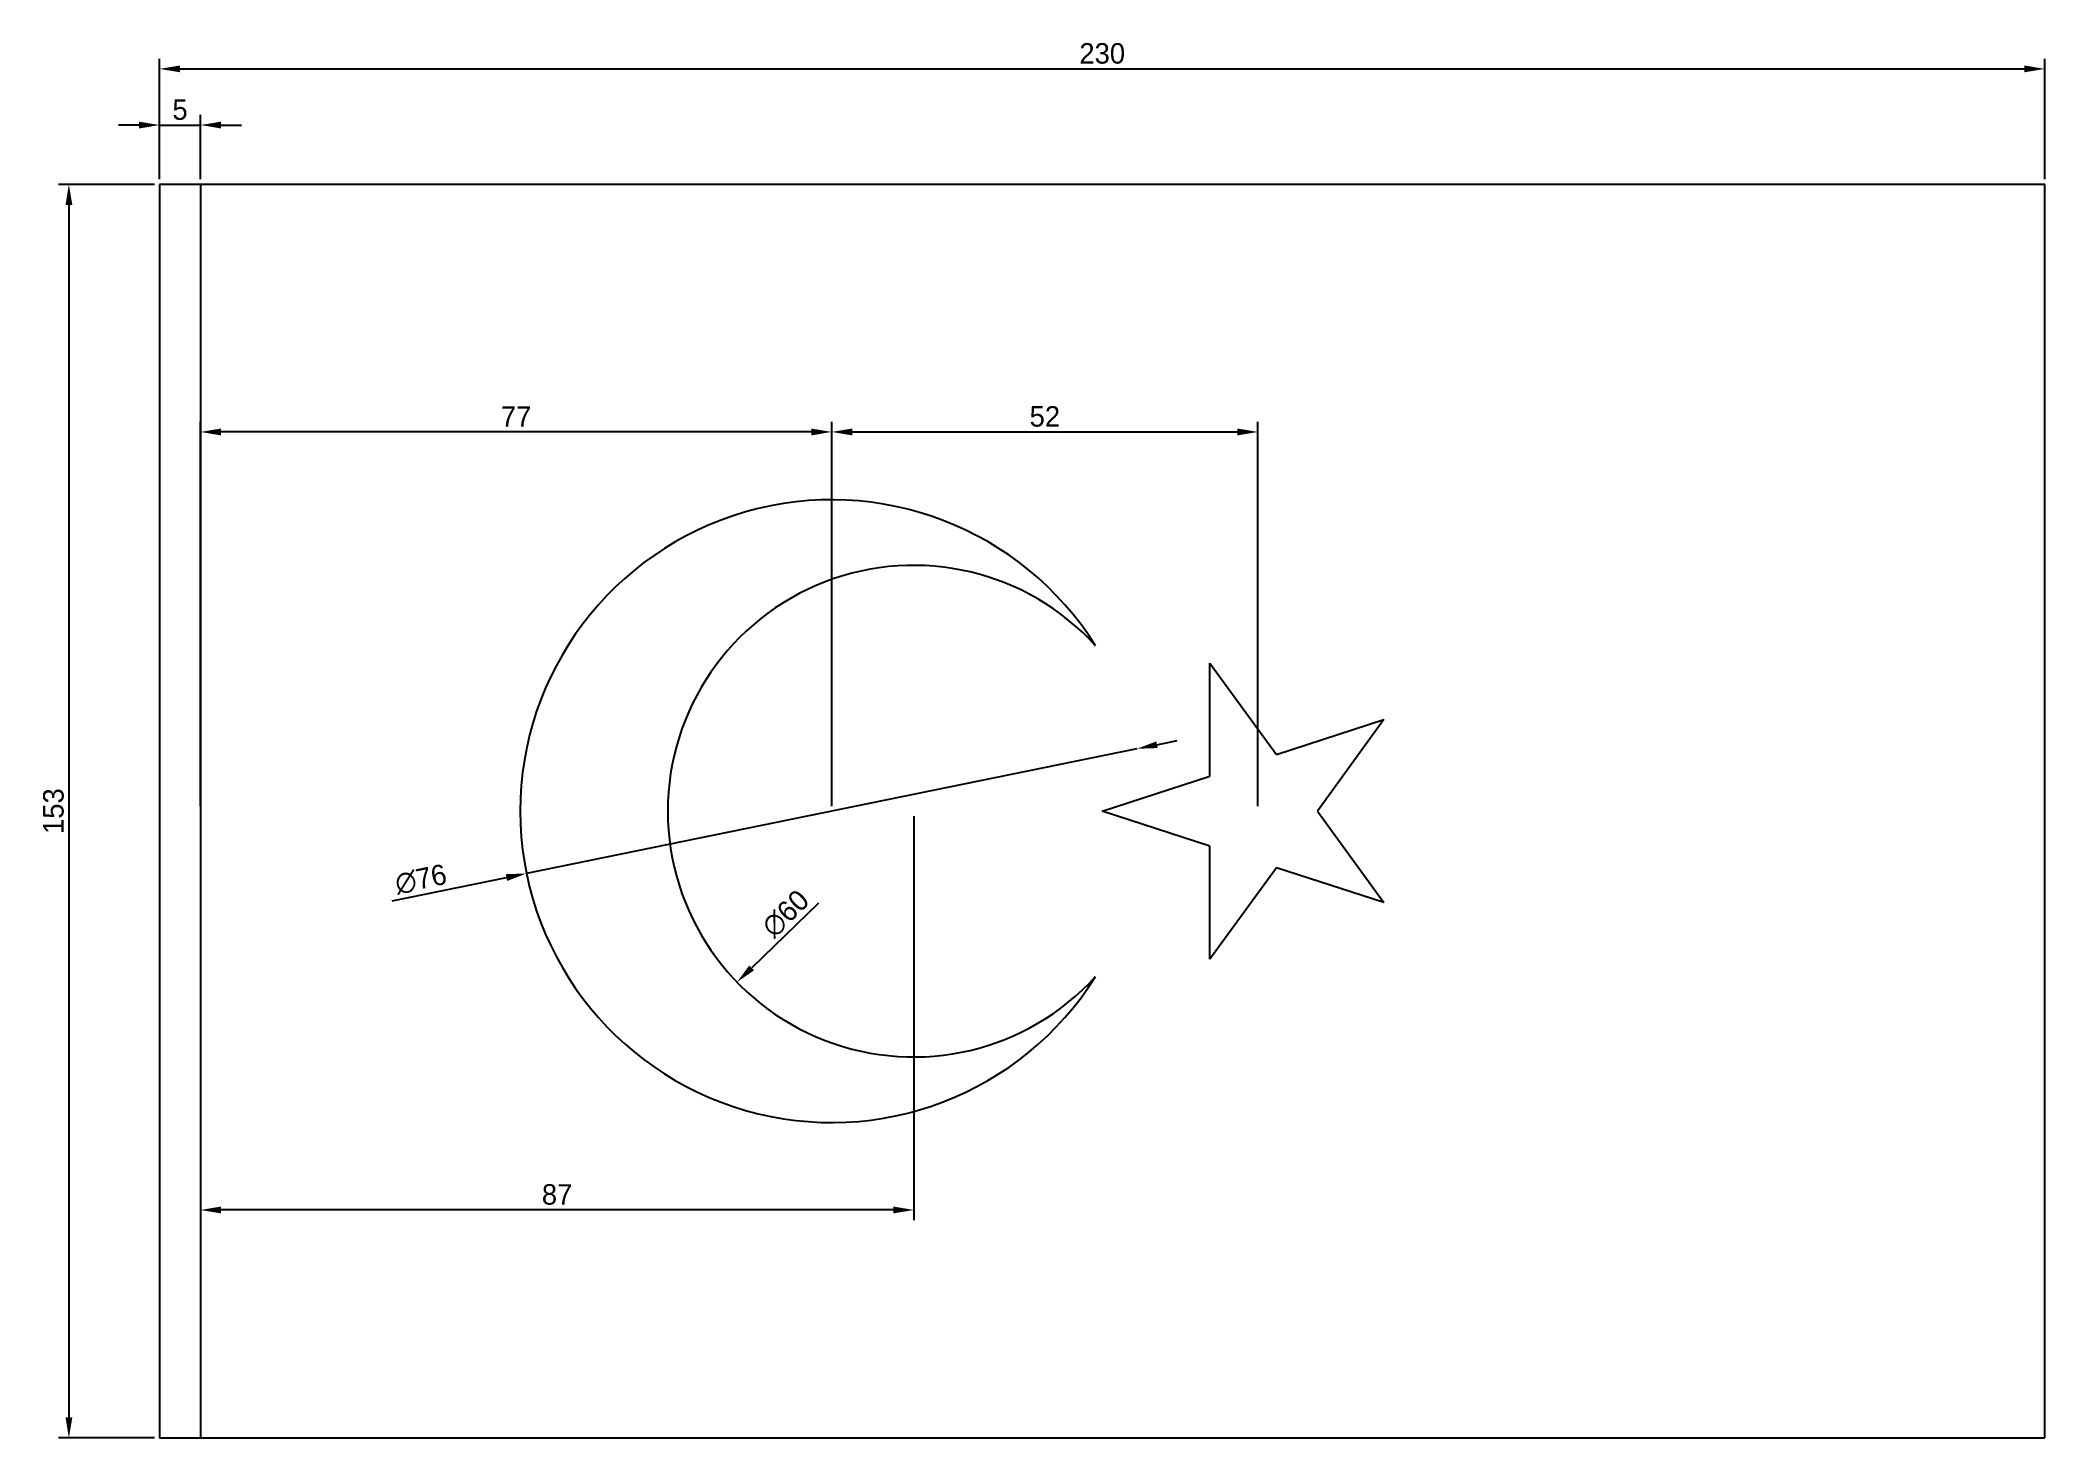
# Model space of a CAD drawing. Header units: millimetres. Extents: x 1059 to 1304, y 509 to 679.
import ezdxf

# ---------------------------------------------------------------- set-up
doc = ezdxf.new("R2010")
doc.units = ezdxf.units.MM
doc.dimstyles.new('ISO-25', dxfattribs={"dimtxt": 2.5, "dimasz": 2.5, "dimexe": 1.25, "dimexo": 0.625, "dimtad": 1, "dimtxsty": 'Standard', "dimcen": 2.5, "dimadec": 0, "dimazin": 0, "dimtfac": 1, "dimtmove": 0, "dimatfit": 3, "dimfxl": 1, "dimarcsym": 0})

# ---------------------------------------------------------------- blocks, each defined once
blk = doc.blocks.new('*D1')
at = {"color": 0, "lineweight": -2}
for p, q in [((1078.51, 585.92), (1078.51, 632.83)), ((1153.01, 631.58), (1081.01, 631.58)), ((1155.51, 585.92), (1155.51, 632.83))]:
    blk.add_line(p, q, dxfattribs=at)
at = {"color": 0}
for points in [[(1081.01, 632), (1081.01, 631.16), (1078.51, 631.58)], [(1153.01, 632), (1153.01, 631.16), (1155.51, 631.58)]]:
    blk.add_solid(points, dxfattribs=at)
at = {"layer": 'Defpoints', "color": 0}
for p in [(1078.51, 631.58), (1078.51, 585.3), (1155.51, 585.3)]:
    blk.add_point(p, dxfattribs=at)
at = {"color": 0, "insert": (1117.01, 633.46), "char_height": 2.5, "attachment_point": 5}
blk.add_mtext('77', dxfattribs=at)
blk = doc.blocks.new('*D2')
at = {"color": 0, "lineweight": -2}
for p, q in [((1155.51, 585.92), (1155.51, 632.83)), ((1158.01, 631.58), (1205.01, 631.58)), ((1207.51, 585.92), (1207.51, 632.83))]:
    blk.add_line(p, q, dxfattribs=at)
at = {"color": 0}
for points in [[(1158.01, 632), (1158.01, 631.16), (1155.51, 631.58)], [(1205.01, 632), (1205.01, 631.16), (1207.51, 631.58)]]:
    blk.add_solid(points, dxfattribs=at)
at = {"layer": 'Defpoints', "color": 0}
for p in [(1207.51, 631.58), (1155.51, 585.3), (1207.51, 585.3)]:
    blk.add_point(p, dxfattribs=at)
at = {"color": 0, "insert": (1181.51, 633.46), "char_height": 2.5, "attachment_point": 5}
blk.add_mtext('52', dxfattribs=at)
blk = doc.blocks.new('*D3')
at = {"color": 0, "lineweight": -2}
blk.add_line((1153.89, 574.05), (1145.75, 566.17), dxfattribs=at)
at = {"color": 0}
blk.add_solid([(1145.46, 566.47), (1146.04, 565.87), (1143.95, 564.43)], dxfattribs=at)
at = {"layer": 'Defpoints', "color": 0}
for p in [(1187.06, 606.16), (1143.95, 564.43)]:
    blk.add_point(p, dxfattribs=at)
at = {"color": 0, "insert": (1149.89, 572.79), "char_height": 2.5, "attachment_point": 5, "rotation": 44.0731}
blk.add_mtext('∅60', dxfattribs=at)
blk = doc.blocks.new('*D4')
at = {"color": 0, "lineweight": -2}
for p, q in [((1192.74, 592.91), (1118.28, 577.69)), ((1195.19, 593.41), (1197.64, 593.91)), ((1101.89, 574.34), (1115.83, 577.19))]:
    blk.add_line(p, q, dxfattribs=at)
at = {"color": 0}
for points in [[(1195.1, 593.81), (1195.27, 593), (1192.74, 592.91)], [(1115.74, 577.6), (1115.91, 576.78), (1118.28, 577.69)]]:
    blk.add_solid(points, dxfattribs=at)
at = {"layer": 'Defpoints', "color": 0}
for p in [(1192.74, 592.91), (1118.28, 577.69)]:
    blk.add_point(p, dxfattribs=at)
at = {"color": 0, "insert": (1105.39, 576.97), "char_height": 2.5, "attachment_point": 5, "rotation": 11.55}
blk.add_mtext('∅76', dxfattribs=at)
blk = doc.blocks.new('*D5')
at = {"color": 0, "lineweight": -2}
for p, q in [((1078.51, 584.67), (1078.51, 535.37)), ((1165.51, 584.67), (1165.51, 535.37)), ((1163.01, 536.62), (1081.01, 536.62))]:
    blk.add_line(p, q, dxfattribs=at)
at = {"color": 0}
for points in [[(1081.01, 537.04), (1081.01, 536.2), (1078.51, 536.62)], [(1163.01, 537.04), (1163.01, 536.2), (1165.51, 536.62)]]:
    blk.add_solid(points, dxfattribs=at)
at = {"layer": 'Defpoints', "color": 0}
for p in [(1078.51, 585.3), (1165.51, 585.3), (1078.51, 536.62)]:
    blk.add_point(p, dxfattribs=at)
at = {"color": 0, "insert": (1122.01, 538.5), "char_height": 2.5, "attachment_point": 5}
blk.add_mtext('87', dxfattribs=at)
blk = doc.blocks.new('*D6')
at = {"color": 0, "lineweight": -2}
for p, q in [((1073.51, 662.42), (1073.51, 670.29)), ((1078.51, 662.42), (1078.51, 670.29)), ((1071.01, 669.04), (1068.51, 669.04)), ((1073.51, 669.04), (1078.51, 669.04)), ((1081.01, 669.04), (1083.51, 669.04))]:
    blk.add_line(p, q, dxfattribs=at)
at = {"color": 0}
for points in [[(1071.01, 669.45), (1071.01, 668.62), (1073.51, 669.04)], [(1081.01, 669.45), (1081.01, 668.62), (1078.51, 669.04)]]:
    blk.add_solid(points, dxfattribs=at)
at = {"layer": 'Defpoints', "color": 0}
for p in [(1078.51, 669.04), (1073.51, 661.8), (1078.51, 661.8)]:
    blk.add_point(p, dxfattribs=at)
at = {"color": 0, "insert": (1076.01, 670.91), "char_height": 2.5, "attachment_point": 5}
blk.add_mtext('5', dxfattribs=at)
blk = doc.blocks.new('*D7')
at = {"color": 0, "lineweight": -2}
for p, q in [((1073.51, 662.42), (1073.51, 677.14)), ((1076.01, 675.89), (1301.01, 675.89)), ((1303.51, 662.42), (1303.51, 677.14))]:
    blk.add_line(p, q, dxfattribs=at)
at = {"color": 0}
for points in [[(1076.01, 676.31), (1076.01, 675.48), (1073.51, 675.89)], [(1301.01, 676.31), (1301.01, 675.48), (1303.51, 675.89)]]:
    blk.add_solid(points, dxfattribs=at)
at = {"layer": 'Defpoints', "color": 0}
for p in [(1303.51, 675.89), (1073.51, 661.8), (1303.51, 661.8)]:
    blk.add_point(p, dxfattribs=at)
at = {"color": 0, "insert": (1188.51, 677.77), "char_height": 2.5, "attachment_point": 5}
blk.add_mtext('230', dxfattribs=at)
blk = doc.blocks.new('*D8')
at = {"color": 0, "lineweight": -2}
for p, q in [((1072.88, 661.8), (1061.2, 661.8)), ((1062.45, 659.3), (1062.45, 511.3)), ((1072.88, 508.8), (1061.2, 508.8))]:
    blk.add_line(p, q, dxfattribs=at)
at = {"color": 0}
for points in [[(1062.04, 659.3), (1062.87, 659.3), (1062.45, 661.8)], [(1062.04, 511.3), (1062.87, 511.3), (1062.45, 508.8)]]:
    blk.add_solid(points, dxfattribs=at)
at = {"layer": 'Defpoints', "color": 0}
for p in [(1073.51, 661.8), (1062.45, 508.8), (1073.51, 508.8)]:
    blk.add_point(p, dxfattribs=at)
at = {"color": 0, "insert": (1060.58, 585.3), "char_height": 2.5, "attachment_point": 5, "rotation": 90}
blk.add_mtext('153', dxfattribs=at)

msp = doc.modelspace()

# ---------------------------------------------------------------- linework, layer by layer
for p, q in [((1303.508, 661.797), (1073.508, 661.797)), ((1073.508, 661.797), (1073.508, 508.797)), ((1078.508, 661.797), (1078.508, 508.797)), ((1303.508, 508.797), (1303.508, 661.797)), ((1201.636, 603.367), (1209.75, 592.199)), ((1201.636, 589.563), (1201.636, 603.367)), ((1209.75, 592.199), (1222.879, 596.465)), ((1222.879, 596.465), (1214.765, 585.297)), ((1188.508, 585.297), (1201.636, 589.563)), ((1201.636, 581.031), (1188.508, 585.297)), ((1214.765, 585.297), (1222.879, 574.129)), ((1201.636, 567.227), (1201.636, 581.031)), ((1209.75, 578.395), (1201.636, 567.227)), ((1222.879, 574.129), (1209.75, 578.395)), ((1073.508, 508.797), (1303.508, 508.797))]:
    msp.add_line(p, q)
msp.add_lwpolyline([(1201.636, 567.227), (1201.636, 567.227)], close=True)
for centre, radius, start, end in [((1155.508, 585.297), 38, 32.07341, 327.92659), ((1165.508, 585.297), 30, 42.26858, 317.73142)]:
    msp.add_arc(centre, radius, start, end)

# ---------------------------------------------------------------- dimensions: what is measured, and where the dimension line sits
for base, p1, p2, picture, middle in [((1303.508, 675.895), (1073.508, 661.797), (1303.508, 661.797), '*D7', (1188.508, 677.77)), ((1078.508, 669.037), (1073.508, 661.797), (1078.508, 661.797), '*D6', (1076.008, 670.912)), ((1078.508, 631.58), (1155.508, 585.297), (1078.508, 585.297), '*D1', (1117.008, 633.455)), ((1207.508, 631.58), (1155.508, 585.297), (1207.508, 585.297), '*D2', (1181.508, 633.455)), ((1078.508, 536.62), (1165.508, 585.297), (1078.508, 585.297), '*D5', (1122.008, 538.495))]:
    dim = msp.add_linear_dim(base=base, p1=p1, p2=p2, dimstyle='ISO-25')
    dim.commit()
    dim.dimension.update_dxf_attribs({"geometry": picture, "text_midpoint": middle})
dim = msp.add_linear_dim(base=(1062.455, 508.797), p1=(1073.508, 661.797), p2=(1073.508, 508.797), angle=90, dimstyle='ISO-25')
dim.commit()
dim.dimension.update_dxf_attribs({"geometry": '*D8', "text_midpoint": (1060.58, 585.297)})
for p1, p2, picture, middle in [((1187.061, 606.164), (1143.954, 564.43), '*D3', (1151.194, 571.439)), ((1192.738, 592.905), (1118.277, 577.688), '*D4', (1105.768, 575.132))]:
    dim = msp.add_diameter_dim_2p(p1=p1, p2=p2, dimstyle='ISO-25')
    dim.commit()
    dim.dimension.update_dxf_attribs({"geometry": picture, "text_midpoint": middle, "dimtype": 163})

doc.saveas('drawing.dxf')
